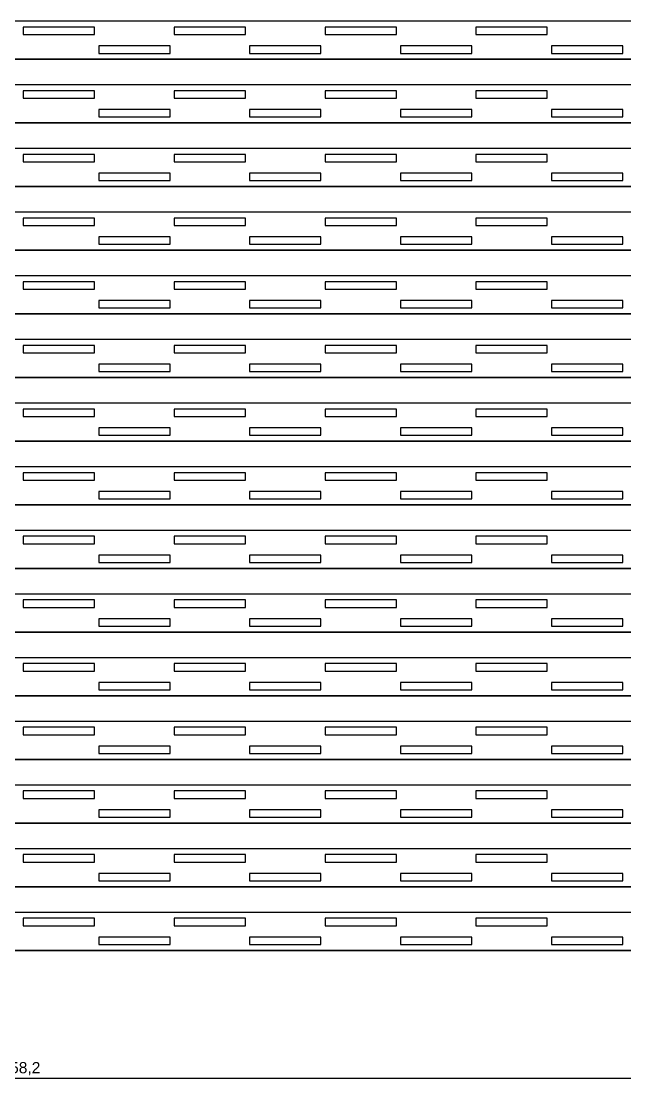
# Model space of a CAD drawing. Header units: millimetres. Extents: x 2508 to 3079, y 1225 to 1463.
# Drawn here: x 2800 to 2935.4, y 1224.8 to 1463.1 of the extents above; entities that cross this region are included whole.
import ezdxf

# ---------------------------------------------------------------- set-up
doc = ezdxf.new("R2010")
doc.units = ezdxf.units.MM
doc.styles.get("Standard").update_dxf_attribs({"font": 'arial.ttf'})
doc.dimstyles.new('ISO-25', dxfattribs={"dimtxt": 2.5, "dimasz": 2.5, "dimexe": 1.25, "dimexo": 0.625, "dimtad": 1, "dimtxsty": 'Standard', "dimcen": 2.5, "dimadec": 0, "dimazin": 0, "dimtfac": 1, "dimtmove": 0, "dimatfit": 3, "dimfxl": 1, "dimarcsym": 0})

# ---------------------------------------------------------------- blocks, each defined once
blk = doc.blocks.new('*D1')
at = {"color": 0, "lineweight": -2, "transparency": 16777216}
for p, q in [((2520.85, 1254.11), (2520.85, 1224.82)), ((3079.04, 1254.11), (3079.04, 1224.82)), ((2523.35, 1226.07), (3076.54, 1226.07))]:
    blk.add_line(p, q, dxfattribs=at)
at = {"color": 0, "transparency": 16777216}
for points in [[(2523.35, 1226.49), (2523.35, 1225.66), (2520.85, 1226.07)], [(3076.54, 1226.49), (3076.54, 1225.66), (3079.04, 1226.07)]]:
    blk.add_solid(points, dxfattribs=at)
at = {"layer": 'Defpoints', "color": 0, "transparency": 16777216}
for p in [(2520.85, 1254.73, -3.5), (3079.04, 1254.73, -3.5), (3079.04, 1226.07)]:
    blk.add_point(p, dxfattribs=at)
at = {"color": 0, "transparency": 16777216, "insert": (2799.95, 1228.2), "char_height": 2.5, "attachment_point": 5}
blk.add_mtext('558,2', dxfattribs=at)

msp = doc.modelspace()

# ---------------------------------------------------------------- linework, layer by layer
for p, q in [((3079.04422, 1463.08455), (2520.84922, 1463.08455)), ((2816.48922, 1461.78055), (2800.48922, 1461.78055)), ((2800.48922, 1461.78055), (2800.48922, 1460.08855)), ((2816.48922, 1460.08855), (2816.48922, 1461.78055)), ((2850.32922, 1461.78055), (2834.32922, 1461.78055)), ((2834.32922, 1461.78055), (2834.32922, 1460.08855)), ((2850.32922, 1460.08855), (2850.32922, 1461.78055)), ((2884.16922, 1461.78055), (2868.16922, 1461.78055)), ((2868.16922, 1461.78055), (2868.16922, 1460.08855)), ((2884.16922, 1460.08855), (2884.16922, 1461.78055)), ((2918.00922, 1461.78055), (2902.00922, 1461.78055)), ((2902.00922, 1461.78055), (2902.00922, 1460.08855)), ((2918.00922, 1460.08855), (2918.00922, 1461.78055)), ((2800.48922, 1460.08855), (2816.48922, 1460.08855)), ((2834.32922, 1460.08855), (2850.32922, 1460.08855)), ((2868.16922, 1460.08855), (2884.16922, 1460.08855)), ((2902.00922, 1460.08855), (2918.00922, 1460.08855)), ((2833.40922, 1457.58055), (2817.40922, 1457.58055)), ((2817.40922, 1457.58055), (2817.40922, 1455.88855)), ((2817.40922, 1455.88855), (2833.40922, 1455.88855)), ((2833.40922, 1455.88855), (2833.40922, 1457.58055)), ((2867.24922, 1457.58055), (2851.24922, 1457.58055)), ((2851.24922, 1457.58055), (2851.24922, 1455.88855)), ((2851.24922, 1455.88855), (2867.24922, 1455.88855)), ((2867.24922, 1455.88855), (2867.24922, 1457.58055)), ((2901.08922, 1457.58055), (2885.08922, 1457.58055)), ((2885.08922, 1457.58055), (2885.08922, 1455.88855)), ((2885.08922, 1455.88855), (2901.08922, 1455.88855)), ((2901.08922, 1455.88855), (2901.08922, 1457.58055)), ((2934.92922, 1457.58055), (2918.92922, 1457.58055)), ((2918.92922, 1457.58055), (2918.92922, 1455.88855)), ((2918.92922, 1455.88855), (2934.92922, 1455.88855)), ((2934.92922, 1455.88855), (2934.92922, 1457.58055)), ((2520.84922, 1454.58455), (3079.04422, 1454.58455)), ((3079.04422, 1454.58455, -3.5), (2520.84922, 1454.58455, -3.5)), ((3079.04422, 1448.80955), (2520.84922, 1448.80955)), ((2816.48922, 1447.50555), (2800.48922, 1447.50555)), ((2800.48922, 1447.50555), (2800.48922, 1445.81355)), ((2816.48922, 1445.81355), (2816.48922, 1447.50555)), ((2850.32922, 1447.50555), (2834.32922, 1447.50555)), ((2834.32922, 1447.50555), (2834.32922, 1445.81355)), ((2850.32922, 1445.81355), (2850.32922, 1447.50555)), ((2884.16922, 1447.50555), (2868.16922, 1447.50555)), ((2868.16922, 1447.50555), (2868.16922, 1445.81355)), ((2884.16922, 1445.81355), (2884.16922, 1447.50555)), ((2918.00922, 1447.50555), (2902.00922, 1447.50555)), ((2902.00922, 1447.50555), (2902.00922, 1445.81355)), ((2918.00922, 1445.81355), (2918.00922, 1447.50555)), ((2800.48922, 1445.81355), (2816.48922, 1445.81355)), ((2834.32922, 1445.81355), (2850.32922, 1445.81355)), ((2868.16922, 1445.81355), (2884.16922, 1445.81355)), ((2902.00922, 1445.81355), (2918.00922, 1445.81355)), ((2833.40922, 1443.30555), (2817.40922, 1443.30555)), ((2817.40922, 1443.30555), (2817.40922, 1441.61355)), ((2817.40922, 1441.61355), (2833.40922, 1441.61355)), ((2833.40922, 1441.61355), (2833.40922, 1443.30555)), ((2867.24922, 1443.30555), (2851.24922, 1443.30555)), ((2851.24922, 1443.30555), (2851.24922, 1441.61355)), ((2851.24922, 1441.61355), (2867.24922, 1441.61355)), ((2867.24922, 1441.61355), (2867.24922, 1443.30555)), ((2901.08922, 1443.30555), (2885.08922, 1443.30555)), ((2885.08922, 1443.30555), (2885.08922, 1441.61355)), ((2885.08922, 1441.61355), (2901.08922, 1441.61355)), ((2901.08922, 1441.61355), (2901.08922, 1443.30555)), ((2934.92922, 1443.30555), (2918.92922, 1443.30555)), ((2918.92922, 1443.30555), (2918.92922, 1441.61355)), ((2918.92922, 1441.61355), (2934.92922, 1441.61355)), ((2934.92922, 1441.61355), (2934.92922, 1443.30555)), ((2520.84922, 1440.30955), (3079.04422, 1440.30955)), ((3079.04422, 1440.30955, -3.5), (2520.84922, 1440.30955, -3.5)), ((3079.04422, 1434.53455), (2520.84922, 1434.53455)), ((2816.48922, 1433.23055), (2800.48922, 1433.23055)), ((2800.48922, 1433.23055), (2800.48922, 1431.53855)), ((2816.48922, 1431.53855), (2816.48922, 1433.23055)), ((2850.32922, 1433.23055), (2834.32922, 1433.23055)), ((2834.32922, 1433.23055), (2834.32922, 1431.53855)), ((2850.32922, 1431.53855), (2850.32922, 1433.23055)), ((2884.16922, 1433.23055), (2868.16922, 1433.23055)), ((2868.16922, 1433.23055), (2868.16922, 1431.53855)), ((2884.16922, 1431.53855), (2884.16922, 1433.23055)), ((2918.00922, 1433.23055), (2902.00922, 1433.23055)), ((2902.00922, 1433.23055), (2902.00922, 1431.53855)), ((2918.00922, 1431.53855), (2918.00922, 1433.23055)), ((2800.48922, 1431.53855), (2816.48922, 1431.53855)), ((2834.32922, 1431.53855), (2850.32922, 1431.53855)), ((2868.16922, 1431.53855), (2884.16922, 1431.53855)), ((2902.00922, 1431.53855), (2918.00922, 1431.53855)), ((2833.40922, 1429.03055), (2817.40922, 1429.03055)), ((2817.40922, 1429.03055), (2817.40922, 1427.33855)), ((2817.40922, 1427.33855), (2833.40922, 1427.33855)), ((2833.40922, 1427.33855), (2833.40922, 1429.03055)), ((2867.24922, 1429.03055), (2851.24922, 1429.03055)), ((2851.24922, 1429.03055), (2851.24922, 1427.33855)), ((2851.24922, 1427.33855), (2867.24922, 1427.33855)), ((2867.24922, 1427.33855), (2867.24922, 1429.03055)), ((2901.08922, 1429.03055), (2885.08922, 1429.03055)), ((2885.08922, 1429.03055), (2885.08922, 1427.33855)), ((2885.08922, 1427.33855), (2901.08922, 1427.33855)), ((2901.08922, 1427.33855), (2901.08922, 1429.03055)), ((2934.92922, 1429.03055), (2918.92922, 1429.03055)), ((2918.92922, 1429.03055), (2918.92922, 1427.33855)), ((2918.92922, 1427.33855), (2934.92922, 1427.33855)), ((2934.92922, 1427.33855), (2934.92922, 1429.03055)), ((2520.84922, 1426.03455), (3079.04422, 1426.03455)), ((3079.04422, 1426.03455, -3.5), (2520.84922, 1426.03455, -3.5)), ((3079.04422, 1420.25955), (2520.84922, 1420.25955)), ((2816.48922, 1418.95555), (2800.48922, 1418.95555)), ((2800.48922, 1418.95555), (2800.48922, 1417.26355)), ((2816.48922, 1417.26355), (2816.48922, 1418.95555)), ((2850.32922, 1418.95555), (2834.32922, 1418.95555)), ((2834.32922, 1418.95555), (2834.32922, 1417.26355)), ((2850.32922, 1417.26355), (2850.32922, 1418.95555)), ((2884.16922, 1418.95555), (2868.16922, 1418.95555)), ((2868.16922, 1418.95555), (2868.16922, 1417.26355)), ((2884.16922, 1417.26355), (2884.16922, 1418.95555)), ((2918.00922, 1418.95555), (2902.00922, 1418.95555)), ((2902.00922, 1418.95555), (2902.00922, 1417.26355)), ((2918.00922, 1417.26355), (2918.00922, 1418.95555)), ((2800.48922, 1417.26355), (2816.48922, 1417.26355)), ((2834.32922, 1417.26355), (2850.32922, 1417.26355)), ((2868.16922, 1417.26355), (2884.16922, 1417.26355)), ((2902.00922, 1417.26355), (2918.00922, 1417.26355)), ((2833.40922, 1414.75555), (2817.40922, 1414.75555)), ((2817.40922, 1414.75555), (2817.40922, 1413.06355)), ((2817.40922, 1413.06355), (2833.40922, 1413.06355)), ((2833.40922, 1413.06355), (2833.40922, 1414.75555)), ((2867.24922, 1414.75555), (2851.24922, 1414.75555)), ((2851.24922, 1414.75555), (2851.24922, 1413.06355)), ((2851.24922, 1413.06355), (2867.24922, 1413.06355)), ((2867.24922, 1413.06355), (2867.24922, 1414.75555)), ((2901.08922, 1414.75555), (2885.08922, 1414.75555)), ((2885.08922, 1414.75555), (2885.08922, 1413.06355)), ((2885.08922, 1413.06355), (2901.08922, 1413.06355)), ((2901.08922, 1413.06355), (2901.08922, 1414.75555)), ((2934.92922, 1414.75555), (2918.92922, 1414.75555)), ((2918.92922, 1414.75555), (2918.92922, 1413.06355)), ((2918.92922, 1413.06355), (2934.92922, 1413.06355)), ((2934.92922, 1413.06355), (2934.92922, 1414.75555)), ((2520.84922, 1411.75955), (3079.04422, 1411.75955)), ((3079.04422, 1411.75955, -3.5), (2520.84922, 1411.75955, -3.5)), ((3079.04422, 1405.98455), (2520.84922, 1405.98455)), ((2816.48922, 1404.68055), (2800.48922, 1404.68055)), ((2800.48922, 1404.68055), (2800.48922, 1402.98855)), ((2816.48922, 1402.98855), (2816.48922, 1404.68055)), ((2850.32922, 1404.68055), (2834.32922, 1404.68055)), ((2834.32922, 1404.68055), (2834.32922, 1402.98855)), ((2850.32922, 1402.98855), (2850.32922, 1404.68055)), ((2884.16922, 1404.68055), (2868.16922, 1404.68055)), ((2868.16922, 1404.68055), (2868.16922, 1402.98855)), ((2884.16922, 1402.98855), (2884.16922, 1404.68055)), ((2918.00922, 1404.68055), (2902.00922, 1404.68055)), ((2902.00922, 1404.68055), (2902.00922, 1402.98855)), ((2918.00922, 1402.98855), (2918.00922, 1404.68055)), ((2800.48922, 1402.98855), (2816.48922, 1402.98855)), ((2834.32922, 1402.98855), (2850.32922, 1402.98855)), ((2868.16922, 1402.98855), (2884.16922, 1402.98855)), ((2902.00922, 1402.98855), (2918.00922, 1402.98855)), ((2833.40922, 1400.48055), (2817.40922, 1400.48055)), ((2817.40922, 1400.48055), (2817.40922, 1398.78855)), ((2817.40922, 1398.78855), (2833.40922, 1398.78855)), ((2833.40922, 1398.78855), (2833.40922, 1400.48055)), ((2867.24922, 1400.48055), (2851.24922, 1400.48055)), ((2851.24922, 1400.48055), (2851.24922, 1398.78855)), ((2851.24922, 1398.78855), (2867.24922, 1398.78855)), ((2867.24922, 1398.78855), (2867.24922, 1400.48055)), ((2901.08922, 1400.48055), (2885.08922, 1400.48055)), ((2885.08922, 1400.48055), (2885.08922, 1398.78855)), ((2885.08922, 1398.78855), (2901.08922, 1398.78855)), ((2901.08922, 1398.78855), (2901.08922, 1400.48055)), ((2934.92922, 1400.48055), (2918.92922, 1400.48055)), ((2918.92922, 1400.48055), (2918.92922, 1398.78855)), ((2918.92922, 1398.78855), (2934.92922, 1398.78855)), ((2934.92922, 1398.78855), (2934.92922, 1400.48055)), ((2520.84922, 1397.48455), (3079.04422, 1397.48455)), ((3079.04422, 1397.48455, -3.5), (2520.84922, 1397.48455, -3.5)), ((3079.04422, 1391.70955), (2520.84922, 1391.70955)), ((2816.48922, 1390.40555), (2800.48922, 1390.40555)), ((2800.48922, 1390.40555), (2800.48922, 1388.71355)), ((2816.48922, 1388.71355), (2816.48922, 1390.40555)), ((2850.32922, 1390.40555), (2834.32922, 1390.40555)), ((2834.32922, 1390.40555), (2834.32922, 1388.71355)), ((2850.32922, 1388.71355), (2850.32922, 1390.40555)), ((2884.16922, 1390.40555), (2868.16922, 1390.40555)), ((2868.16922, 1390.40555), (2868.16922, 1388.71355)), ((2884.16922, 1388.71355), (2884.16922, 1390.40555)), ((2918.00922, 1390.40555), (2902.00922, 1390.40555)), ((2902.00922, 1390.40555), (2902.00922, 1388.71355)), ((2918.00922, 1388.71355), (2918.00922, 1390.40555)), ((2800.48922, 1388.71355), (2816.48922, 1388.71355)), ((2834.32922, 1388.71355), (2850.32922, 1388.71355)), ((2868.16922, 1388.71355), (2884.16922, 1388.71355)), ((2902.00922, 1388.71355), (2918.00922, 1388.71355)), ((2833.40922, 1386.20555), (2817.40922, 1386.20555)), ((2817.40922, 1386.20555), (2817.40922, 1384.51355)), ((2817.40922, 1384.51355), (2833.40922, 1384.51355)), ((2833.40922, 1384.51355), (2833.40922, 1386.20555)), ((2867.24922, 1386.20555), (2851.24922, 1386.20555)), ((2851.24922, 1386.20555), (2851.24922, 1384.51355)), ((2851.24922, 1384.51355), (2867.24922, 1384.51355)), ((2867.24922, 1384.51355), (2867.24922, 1386.20555)), ((2901.08922, 1386.20555), (2885.08922, 1386.20555)), ((2885.08922, 1386.20555), (2885.08922, 1384.51355)), ((2885.08922, 1384.51355), (2901.08922, 1384.51355)), ((2901.08922, 1384.51355), (2901.08922, 1386.20555)), ((2934.92922, 1386.20555), (2918.92922, 1386.20555)), ((2918.92922, 1386.20555), (2918.92922, 1384.51355)), ((2918.92922, 1384.51355), (2934.92922, 1384.51355)), ((2934.92922, 1384.51355), (2934.92922, 1386.20555)), ((2520.84922, 1383.20955), (3079.04422, 1383.20955)), ((3079.04422, 1383.20955, -3.5), (2520.84922, 1383.20955, -3.5)), ((3079.04422, 1377.43455), (2520.84922, 1377.43455)), ((2816.48922, 1376.13055), (2800.48922, 1376.13055)), ((2800.48922, 1376.13055), (2800.48922, 1374.43855)), ((2816.48922, 1374.43855), (2816.48922, 1376.13055)), ((2850.32922, 1376.13055), (2834.32922, 1376.13055)), ((2834.32922, 1376.13055), (2834.32922, 1374.43855)), ((2850.32922, 1374.43855), (2850.32922, 1376.13055)), ((2884.16922, 1376.13055), (2868.16922, 1376.13055)), ((2868.16922, 1376.13055), (2868.16922, 1374.43855)), ((2884.16922, 1374.43855), (2884.16922, 1376.13055)), ((2918.00922, 1376.13055), (2902.00922, 1376.13055)), ((2902.00922, 1376.13055), (2902.00922, 1374.43855)), ((2918.00922, 1374.43855), (2918.00922, 1376.13055)), ((2800.48922, 1374.43855), (2816.48922, 1374.43855)), ((2834.32922, 1374.43855), (2850.32922, 1374.43855)), ((2868.16922, 1374.43855), (2884.16922, 1374.43855)), ((2902.00922, 1374.43855), (2918.00922, 1374.43855)), ((2833.40922, 1371.93055), (2817.40922, 1371.93055)), ((2817.40922, 1371.93055), (2817.40922, 1370.23855)), ((2817.40922, 1370.23855), (2833.40922, 1370.23855)), ((2833.40922, 1370.23855), (2833.40922, 1371.93055)), ((2867.24922, 1371.93055), (2851.24922, 1371.93055)), ((2851.24922, 1371.93055), (2851.24922, 1370.23855)), ((2851.24922, 1370.23855), (2867.24922, 1370.23855)), ((2867.24922, 1370.23855), (2867.24922, 1371.93055)), ((2901.08922, 1371.93055), (2885.08922, 1371.93055)), ((2885.08922, 1371.93055), (2885.08922, 1370.23855)), ((2885.08922, 1370.23855), (2901.08922, 1370.23855)), ((2901.08922, 1370.23855), (2901.08922, 1371.93055)), ((2934.92922, 1371.93055), (2918.92922, 1371.93055)), ((2918.92922, 1371.93055), (2918.92922, 1370.23855)), ((2918.92922, 1370.23855), (2934.92922, 1370.23855)), ((2934.92922, 1370.23855), (2934.92922, 1371.93055)), ((2520.84922, 1368.93455), (3079.04422, 1368.93455)), ((3079.04422, 1368.93455, -3.5), (2520.84922, 1368.93455, -3.5)), ((3079.04422, 1363.15955), (2520.84922, 1363.15955)), ((2816.48922, 1361.85555), (2800.48922, 1361.85555)), ((2800.48922, 1361.85555), (2800.48922, 1360.16355)), ((2816.48922, 1360.16355), (2816.48922, 1361.85555)), ((2850.32922, 1361.85555), (2834.32922, 1361.85555)), ((2834.32922, 1361.85555), (2834.32922, 1360.16355)), ((2850.32922, 1360.16355), (2850.32922, 1361.85555)), ((2884.16922, 1361.85555), (2868.16922, 1361.85555)), ((2868.16922, 1361.85555), (2868.16922, 1360.16355)), ((2884.16922, 1360.16355), (2884.16922, 1361.85555)), ((2918.00922, 1361.85555), (2902.00922, 1361.85555)), ((2902.00922, 1361.85555), (2902.00922, 1360.16355)), ((2918.00922, 1360.16355), (2918.00922, 1361.85555)), ((2800.48922, 1360.16355), (2816.48922, 1360.16355)), ((2834.32922, 1360.16355), (2850.32922, 1360.16355)), ((2868.16922, 1360.16355), (2884.16922, 1360.16355)), ((2902.00922, 1360.16355), (2918.00922, 1360.16355)), ((2833.40922, 1357.65555), (2817.40922, 1357.65555)), ((2817.40922, 1357.65555), (2817.40922, 1355.96355)), ((2817.40922, 1355.96355), (2833.40922, 1355.96355)), ((2833.40922, 1355.96355), (2833.40922, 1357.65555)), ((2867.24922, 1357.65555), (2851.24922, 1357.65555)), ((2851.24922, 1357.65555), (2851.24922, 1355.96355)), ((2851.24922, 1355.96355), (2867.24922, 1355.96355)), ((2867.24922, 1355.96355), (2867.24922, 1357.65555)), ((2901.08922, 1357.65555), (2885.08922, 1357.65555)), ((2885.08922, 1357.65555), (2885.08922, 1355.96355)), ((2885.08922, 1355.96355), (2901.08922, 1355.96355)), ((2901.08922, 1355.96355), (2901.08922, 1357.65555)), ((2934.92922, 1357.65555), (2918.92922, 1357.65555)), ((2918.92922, 1357.65555), (2918.92922, 1355.96355)), ((2918.92922, 1355.96355), (2934.92922, 1355.96355)), ((2934.92922, 1355.96355), (2934.92922, 1357.65555)), ((2520.84922, 1354.65955), (3079.04422, 1354.65955)), ((3079.04422, 1354.65955, -3.5), (2520.84922, 1354.65955, -3.5)), ((3079.04422, 1348.88455), (2520.84922, 1348.88455)), ((2816.48922, 1347.58055), (2800.48922, 1347.58055)), ((2800.48922, 1347.58055), (2800.48922, 1345.88855)), ((2816.48922, 1345.88855), (2816.48922, 1347.58055)), ((2850.32922, 1347.58055), (2834.32922, 1347.58055)), ((2834.32922, 1347.58055), (2834.32922, 1345.88855)), ((2850.32922, 1345.88855), (2850.32922, 1347.58055)), ((2884.16922, 1347.58055), (2868.16922, 1347.58055)), ((2868.16922, 1347.58055), (2868.16922, 1345.88855)), ((2884.16922, 1345.88855), (2884.16922, 1347.58055)), ((2918.00922, 1347.58055), (2902.00922, 1347.58055)), ((2902.00922, 1347.58055), (2902.00922, 1345.88855)), ((2918.00922, 1345.88855), (2918.00922, 1347.58055)), ((2800.48922, 1345.88855), (2816.48922, 1345.88855)), ((2834.32922, 1345.88855), (2850.32922, 1345.88855)), ((2868.16922, 1345.88855), (2884.16922, 1345.88855)), ((2902.00922, 1345.88855), (2918.00922, 1345.88855)), ((2833.40922, 1343.38055), (2817.40922, 1343.38055)), ((2817.40922, 1343.38055), (2817.40922, 1341.68855)), ((2817.40922, 1341.68855), (2833.40922, 1341.68855)), ((2833.40922, 1341.68855), (2833.40922, 1343.38055)), ((2867.24922, 1343.38055), (2851.24922, 1343.38055)), ((2851.24922, 1343.38055), (2851.24922, 1341.68855)), ((2851.24922, 1341.68855), (2867.24922, 1341.68855)), ((2867.24922, 1341.68855), (2867.24922, 1343.38055)), ((2901.08922, 1343.38055), (2885.08922, 1343.38055)), ((2885.08922, 1343.38055), (2885.08922, 1341.68855)), ((2885.08922, 1341.68855), (2901.08922, 1341.68855)), ((2901.08922, 1341.68855), (2901.08922, 1343.38055)), ((2934.92922, 1343.38055), (2918.92922, 1343.38055)), ((2918.92922, 1343.38055), (2918.92922, 1341.68855)), ((2918.92922, 1341.68855), (2934.92922, 1341.68855)), ((2934.92922, 1341.68855), (2934.92922, 1343.38055)), ((2520.84922, 1340.38455), (3079.04422, 1340.38455)), ((3079.04422, 1340.38455, -3.5), (2520.84922, 1340.38455, -3.5)), ((3079.04422, 1334.60955), (2520.84922, 1334.60955)), ((2816.48922, 1333.30555), (2800.48922, 1333.30555)), ((2800.48922, 1333.30555), (2800.48922, 1331.61355)), ((2816.48922, 1331.61355), (2816.48922, 1333.30555)), ((2850.32922, 1333.30555), (2834.32922, 1333.30555)), ((2834.32922, 1333.30555), (2834.32922, 1331.61355)), ((2850.32922, 1331.61355), (2850.32922, 1333.30555)), ((2884.16922, 1333.30555), (2868.16922, 1333.30555)), ((2868.16922, 1333.30555), (2868.16922, 1331.61355)), ((2884.16922, 1331.61355), (2884.16922, 1333.30555)), ((2918.00922, 1333.30555), (2902.00922, 1333.30555)), ((2902.00922, 1333.30555), (2902.00922, 1331.61355)), ((2918.00922, 1331.61355), (2918.00922, 1333.30555)), ((2800.48922, 1331.61355), (2816.48922, 1331.61355)), ((2834.32922, 1331.61355), (2850.32922, 1331.61355)), ((2868.16922, 1331.61355), (2884.16922, 1331.61355)), ((2902.00922, 1331.61355), (2918.00922, 1331.61355)), ((2833.40922, 1329.10555), (2817.40922, 1329.10555)), ((2817.40922, 1329.10555), (2817.40922, 1327.41355)), ((2817.40922, 1327.41355), (2833.40922, 1327.41355)), ((2833.40922, 1327.41355), (2833.40922, 1329.10555)), ((2867.24922, 1329.10555), (2851.24922, 1329.10555)), ((2851.24922, 1329.10555), (2851.24922, 1327.41355)), ((2851.24922, 1327.41355), (2867.24922, 1327.41355)), ((2867.24922, 1327.41355), (2867.24922, 1329.10555)), ((2901.08922, 1329.10555), (2885.08922, 1329.10555)), ((2885.08922, 1329.10555), (2885.08922, 1327.41355)), ((2885.08922, 1327.41355), (2901.08922, 1327.41355)), ((2901.08922, 1327.41355), (2901.08922, 1329.10555)), ((2934.92922, 1329.10555), (2918.92922, 1329.10555)), ((2918.92922, 1329.10555), (2918.92922, 1327.41355)), ((2918.92922, 1327.41355), (2934.92922, 1327.41355)), ((2934.92922, 1327.41355), (2934.92922, 1329.10555)), ((2520.84922, 1326.10955), (3079.04422, 1326.10955)), ((3079.04422, 1326.10955, -3.5), (2520.84922, 1326.10955, -3.5)), ((3079.04422, 1320.33455), (2520.84922, 1320.33455)), ((2816.48922, 1319.03055), (2800.48922, 1319.03055)), ((2800.48922, 1319.03055), (2800.48922, 1317.33855)), ((2816.48922, 1317.33855), (2816.48922, 1319.03055)), ((2850.32922, 1319.03055), (2834.32922, 1319.03055)), ((2834.32922, 1319.03055), (2834.32922, 1317.33855)), ((2850.32922, 1317.33855), (2850.32922, 1319.03055)), ((2884.16922, 1319.03055), (2868.16922, 1319.03055)), ((2868.16922, 1319.03055), (2868.16922, 1317.33855)), ((2884.16922, 1317.33855), (2884.16922, 1319.03055)), ((2918.00922, 1319.03055), (2902.00922, 1319.03055)), ((2902.00922, 1319.03055), (2902.00922, 1317.33855)), ((2918.00922, 1317.33855), (2918.00922, 1319.03055)), ((2800.48922, 1317.33855), (2816.48922, 1317.33855)), ((2834.32922, 1317.33855), (2850.32922, 1317.33855)), ((2868.16922, 1317.33855), (2884.16922, 1317.33855)), ((2902.00922, 1317.33855), (2918.00922, 1317.33855)), ((2833.40922, 1314.83055), (2817.40922, 1314.83055)), ((2817.40922, 1314.83055), (2817.40922, 1313.13855)), ((2817.40922, 1313.13855), (2833.40922, 1313.13855)), ((2833.40922, 1313.13855), (2833.40922, 1314.83055)), ((2867.24922, 1314.83055), (2851.24922, 1314.83055)), ((2851.24922, 1314.83055), (2851.24922, 1313.13855)), ((2851.24922, 1313.13855), (2867.24922, 1313.13855)), ((2867.24922, 1313.13855), (2867.24922, 1314.83055)), ((2901.08922, 1314.83055), (2885.08922, 1314.83055)), ((2885.08922, 1314.83055), (2885.08922, 1313.13855)), ((2885.08922, 1313.13855), (2901.08922, 1313.13855)), ((2901.08922, 1313.13855), (2901.08922, 1314.83055)), ((2934.92922, 1314.83055), (2918.92922, 1314.83055)), ((2918.92922, 1314.83055), (2918.92922, 1313.13855)), ((2918.92922, 1313.13855), (2934.92922, 1313.13855)), ((2934.92922, 1313.13855), (2934.92922, 1314.83055)), ((2520.84922, 1311.83455), (3079.04422, 1311.83455)), ((3079.04422, 1311.83455, -3.5), (2520.84922, 1311.83455, -3.5)), ((3079.04422, 1306.05955), (2520.84922, 1306.05955)), ((2816.48922, 1304.75555), (2800.48922, 1304.75555)), ((2800.48922, 1304.75555), (2800.48922, 1303.06355)), ((2816.48922, 1303.06355), (2816.48922, 1304.75555)), ((2850.32922, 1304.75555), (2834.32922, 1304.75555)), ((2834.32922, 1304.75555), (2834.32922, 1303.06355)), ((2850.32922, 1303.06355), (2850.32922, 1304.75555)), ((2884.16922, 1304.75555), (2868.16922, 1304.75555)), ((2868.16922, 1304.75555), (2868.16922, 1303.06355)), ((2884.16922, 1303.06355), (2884.16922, 1304.75555)), ((2918.00922, 1304.75555), (2902.00922, 1304.75555)), ((2902.00922, 1304.75555), (2902.00922, 1303.06355)), ((2918.00922, 1303.06355), (2918.00922, 1304.75555)), ((2800.48922, 1303.06355), (2816.48922, 1303.06355)), ((2834.32922, 1303.06355), (2850.32922, 1303.06355)), ((2868.16922, 1303.06355), (2884.16922, 1303.06355)), ((2902.00922, 1303.06355), (2918.00922, 1303.06355)), ((2833.40922, 1300.55555), (2817.40922, 1300.55555)), ((2817.40922, 1300.55555), (2817.40922, 1298.86355)), ((2817.40922, 1298.86355), (2833.40922, 1298.86355)), ((2833.40922, 1298.86355), (2833.40922, 1300.55555)), ((2867.24922, 1300.55555), (2851.24922, 1300.55555)), ((2851.24922, 1300.55555), (2851.24922, 1298.86355)), ((2851.24922, 1298.86355), (2867.24922, 1298.86355)), ((2867.24922, 1298.86355), (2867.24922, 1300.55555)), ((2901.08922, 1300.55555), (2885.08922, 1300.55555)), ((2885.08922, 1300.55555), (2885.08922, 1298.86355)), ((2885.08922, 1298.86355), (2901.08922, 1298.86355)), ((2901.08922, 1298.86355), (2901.08922, 1300.55555)), ((2934.92922, 1300.55555), (2918.92922, 1300.55555)), ((2918.92922, 1300.55555), (2918.92922, 1298.86355)), ((2918.92922, 1298.86355), (2934.92922, 1298.86355)), ((2934.92922, 1298.86355), (2934.92922, 1300.55555)), ((2520.84922, 1297.55955), (3079.04422, 1297.55955)), ((3079.04422, 1297.55955, -3.5), (2520.84922, 1297.55955, -3.5)), ((3079.04422, 1291.78455), (2520.84922, 1291.78455)), ((2816.48922, 1290.48055), (2800.48922, 1290.48055)), ((2800.48922, 1290.48055), (2800.48922, 1288.78855)), ((2816.48922, 1288.78855), (2816.48922, 1290.48055)), ((2850.32922, 1290.48055), (2834.32922, 1290.48055)), ((2834.32922, 1290.48055), (2834.32922, 1288.78855)), ((2850.32922, 1288.78855), (2850.32922, 1290.48055)), ((2884.16922, 1290.48055), (2868.16922, 1290.48055)), ((2868.16922, 1290.48055), (2868.16922, 1288.78855)), ((2884.16922, 1288.78855), (2884.16922, 1290.48055)), ((2918.00922, 1290.48055), (2902.00922, 1290.48055)), ((2902.00922, 1290.48055), (2902.00922, 1288.78855)), ((2918.00922, 1288.78855), (2918.00922, 1290.48055)), ((2800.48922, 1288.78855), (2816.48922, 1288.78855)), ((2834.32922, 1288.78855), (2850.32922, 1288.78855)), ((2868.16922, 1288.78855), (2884.16922, 1288.78855)), ((2902.00922, 1288.78855), (2918.00922, 1288.78855)), ((2833.40922, 1286.28055), (2817.40922, 1286.28055)), ((2817.40922, 1286.28055), (2817.40922, 1284.58855)), ((2817.40922, 1284.58855), (2833.40922, 1284.58855)), ((2833.40922, 1284.58855), (2833.40922, 1286.28055)), ((2867.24922, 1286.28055), (2851.24922, 1286.28055)), ((2851.24922, 1286.28055), (2851.24922, 1284.58855)), ((2851.24922, 1284.58855), (2867.24922, 1284.58855)), ((2867.24922, 1284.58855), (2867.24922, 1286.28055)), ((2901.08922, 1286.28055), (2885.08922, 1286.28055)), ((2885.08922, 1286.28055), (2885.08922, 1284.58855)), ((2885.08922, 1284.58855), (2901.08922, 1284.58855)), ((2901.08922, 1284.58855), (2901.08922, 1286.28055)), ((2934.92922, 1286.28055), (2918.92922, 1286.28055)), ((2918.92922, 1286.28055), (2918.92922, 1284.58855)), ((2918.92922, 1284.58855), (2934.92922, 1284.58855)), ((2934.92922, 1284.58855), (2934.92922, 1286.28055)), ((2520.84922, 1283.28455), (3079.04422, 1283.28455)), ((3079.04422, 1283.28455, -3.5), (2520.84922, 1283.28455, -3.5)), ((3079.04422, 1277.50955), (2520.84922, 1277.50955)), ((2816.48922, 1276.20555), (2800.48922, 1276.20555)), ((2800.48922, 1276.20555), (2800.48922, 1274.51355)), ((2816.48922, 1274.51355), (2816.48922, 1276.20555)), ((2850.32922, 1276.20555), (2834.32922, 1276.20555)), ((2834.32922, 1276.20555), (2834.32922, 1274.51355)), ((2850.32922, 1274.51355), (2850.32922, 1276.20555)), ((2884.16922, 1276.20555), (2868.16922, 1276.20555)), ((2868.16922, 1276.20555), (2868.16922, 1274.51355)), ((2884.16922, 1274.51355), (2884.16922, 1276.20555)), ((2918.00922, 1276.20555), (2902.00922, 1276.20555)), ((2902.00922, 1276.20555), (2902.00922, 1274.51355)), ((2918.00922, 1274.51355), (2918.00922, 1276.20555)), ((2800.48922, 1274.51355), (2816.48922, 1274.51355)), ((2834.32922, 1274.51355), (2850.32922, 1274.51355)), ((2868.16922, 1274.51355), (2884.16922, 1274.51355)), ((2902.00922, 1274.51355), (2918.00922, 1274.51355)), ((2833.40922, 1272.00555), (2817.40922, 1272.00555)), ((2817.40922, 1272.00555), (2817.40922, 1270.31355)), ((2817.40922, 1270.31355), (2833.40922, 1270.31355)), ((2833.40922, 1270.31355), (2833.40922, 1272.00555)), ((2867.24922, 1272.00555), (2851.24922, 1272.00555)), ((2851.24922, 1272.00555), (2851.24922, 1270.31355)), ((2851.24922, 1270.31355), (2867.24922, 1270.31355)), ((2867.24922, 1270.31355), (2867.24922, 1272.00555)), ((2901.08922, 1272.00555), (2885.08922, 1272.00555)), ((2885.08922, 1272.00555), (2885.08922, 1270.31355)), ((2885.08922, 1270.31355), (2901.08922, 1270.31355)), ((2901.08922, 1270.31355), (2901.08922, 1272.00555)), ((2934.92922, 1272.00555), (2918.92922, 1272.00555)), ((2918.92922, 1272.00555), (2918.92922, 1270.31355)), ((2918.92922, 1270.31355), (2934.92922, 1270.31355)), ((2934.92922, 1270.31355), (2934.92922, 1272.00555)), ((2520.84922, 1269.00955), (3079.04422, 1269.00955)), ((3079.04422, 1269.00955, -3.5), (2520.84922, 1269.00955, -3.5)), ((3079.04422, 1263.23455), (2520.84922, 1263.23455)), ((2816.48922, 1261.93055), (2800.48922, 1261.93055)), ((2800.48922, 1261.93055), (2800.48922, 1260.23855)), ((2816.48922, 1260.23855), (2816.48922, 1261.93055)), ((2850.32922, 1261.93055), (2834.32922, 1261.93055)), ((2834.32922, 1261.93055), (2834.32922, 1260.23855)), ((2850.32922, 1260.23855), (2850.32922, 1261.93055)), ((2884.16922, 1261.93055), (2868.16922, 1261.93055)), ((2868.16922, 1261.93055), (2868.16922, 1260.23855)), ((2884.16922, 1260.23855), (2884.16922, 1261.93055)), ((2918.00922, 1261.93055), (2902.00922, 1261.93055)), ((2902.00922, 1261.93055), (2902.00922, 1260.23855)), ((2918.00922, 1260.23855), (2918.00922, 1261.93055)), ((2800.48922, 1260.23855), (2816.48922, 1260.23855)), ((2834.32922, 1260.23855), (2850.32922, 1260.23855)), ((2868.16922, 1260.23855), (2884.16922, 1260.23855)), ((2902.00922, 1260.23855), (2918.00922, 1260.23855)), ((2833.40922, 1257.73055), (2817.40922, 1257.73055)), ((2817.40922, 1257.73055), (2817.40922, 1256.03855)), ((2817.40922, 1256.03855), (2833.40922, 1256.03855)), ((2833.40922, 1256.03855), (2833.40922, 1257.73055)), ((2867.24922, 1257.73055), (2851.24922, 1257.73055)), ((2851.24922, 1257.73055), (2851.24922, 1256.03855)), ((2851.24922, 1256.03855), (2867.24922, 1256.03855)), ((2867.24922, 1256.03855), (2867.24922, 1257.73055)), ((2901.08922, 1257.73055), (2885.08922, 1257.73055)), ((2885.08922, 1257.73055), (2885.08922, 1256.03855)), ((2885.08922, 1256.03855), (2901.08922, 1256.03855)), ((2901.08922, 1256.03855), (2901.08922, 1257.73055)), ((2934.92922, 1257.73055), (2918.92922, 1257.73055)), ((2918.92922, 1257.73055), (2918.92922, 1256.03855)), ((2918.92922, 1256.03855), (2934.92922, 1256.03855)), ((2934.92922, 1256.03855), (2934.92922, 1257.73055)), ((2520.84922, 1254.73455), (3079.04422, 1254.73455)), ((3079.04422, 1254.73455, -3.5), (2520.84922, 1254.73455, -3.5))]:
    msp.add_line(p, q)

# ---------------------------------------------------------------- dimensions: what is measured, and where the dimension line sits
dim = msp.add_aligned_dim(p1=(2520.8492171748, 1254.7345536029, -3.5), p2=(3079.0442171748, 1254.7345536029, -3.5), distance=-28.6619257073, dimstyle='ISO-25')
dim.commit()
dim.dimension.update_dxf_attribs({"geometry": '*D1', "text_midpoint": (2799.9467171748, 1228.2000153445)})

doc.saveas('drawing.dxf')
